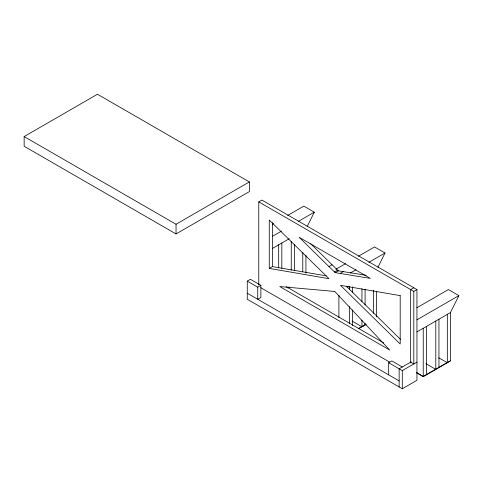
<?xml version="1.0" encoding="UTF-8"?>
<svg xmlns="http://www.w3.org/2000/svg" width="483" height="483" viewBox="0 0 483 483"><rect width="100%" height="100%" fill="white"/><g stroke="black" fill="none" stroke-linecap="round" stroke-linejoin="round"><path stroke-width="0.72" d="M307.206 226.497L314.3 212.17L303.825 206.12L287.711 215.424M377.923 267.328L385.017 252.995L374.542 246.952L358.428 256.256M416.461 372.749L423.235 376.662L450.47 360.94L450.47 312.555L458.85 295.626L448.375 289.577L416.793 307.81M24.15 136.574L97.475 94.245L249.355 181.934L249.355 191.606L176.035 233.941L24.15 146.252L24.15 136.574L176.035 224.263L249.355 181.934M258.785 285.055L258.785 201.888L261.925 200.071L416.95 289.577L416.95 380.29L402.285 388.755L247.26 299.255L247.26 281.112L250.405 279.295L260.88 285.344L260.88 297.437L257.735 299.255L257.735 287.162L247.26 281.112M272.237 224.36L273.529 223.611M272.4 236.362L281.426 231.152M298.186 221.474L314.3 212.17M272.4 248.455L289.16 238.777M269.26 268.409L328.965 278.691L269.26 220.031L269.26 268.409L272.4 266.598L326.212 275.859M257.735 287.162L260.88 285.344M287.765 287.723L289.057 286.974M287.765 287.965L289.057 287.216M328.965 266.598L335.25 272.641L370.34 278.389L299.11 237.268L328.965 266.598L332.105 264.781L338.39 270.83L366.199 275.322M335.866 269.279L345.532 263.694M334.2 272.038L337.345 270.226M335.25 272.641L338.39 270.83M340.485 273.251L343.63 271.434M350.211 273.094L356.007 269.743M368.903 262.299L385.017 252.995M346.987 287.047L348.273 286.304M413.81 287.765L410.665 289.577L410.665 363.005M258.785 201.888L413.81 291.394L416.95 289.577M358.489 328.555L365.619 324.437M352.083 321.068L361.942 326.762L365.088 324.944L365.088 323.459M358.489 328.796L366.271 324.304M416.95 319.812L458.85 295.626M416.95 331.912L450.47 312.555M388.67 374.85L388.67 362.751L391.81 360.94L402.285 366.983M411.256 361.803L399.145 368.801L399.145 386.943M388.67 362.751L402.285 370.612L416.95 362.147M450.47 360.698L423.235 376.42L416.461 372.508M438.703 357.77L447.33 362.751L447.33 314.373M425.946 363.711L435.805 369.404L435.805 321.026M286.129 286.618L383.75 342.978M410.665 362.147L413.81 363.965L413.81 291.394M260.742 287.681L389.805 362.202M247.26 293.205L399.145 380.894M310.78 243.83L332.105 264.781M346.317 286.171L400.642 339.549M438.95 319.209L438.95 367.593M426.38 326.466L426.38 374.85M423.235 328.283L423.235 376.662M402.285 370.612L402.285 388.755M376.607 291.497L376.607 316.806M373.468 290.337L373.468 313.413M365.088 289.22L365.088 304.851M361.942 288.804L361.942 301.452M361.942 320.06L361.942 326.762M352.518 286.799L352.518 292.752M352.518 309.875L352.518 325.506M349.372 286.383L349.372 289.359M349.372 306.476L349.372 323.598M338.897 295.222L338.897 317.548M305.92 255.151L305.92 273.016M302.775 252.5L302.775 271.857M294.395 244.688L294.395 270.74M291.255 241.289L291.255 270.317M281.831 243.009L281.831 268.319M278.685 244.827L278.685 267.902M272.4 222.681L272.4 266.598M176.035 224.263L176.035 233.941M334.2 291.394L279.735 286.552L389.715 350.054L335.25 291.998L334.2 291.394M400.19 295.626L340.485 285.344L400.19 344.005L400.19 295.626"/></g></svg>
